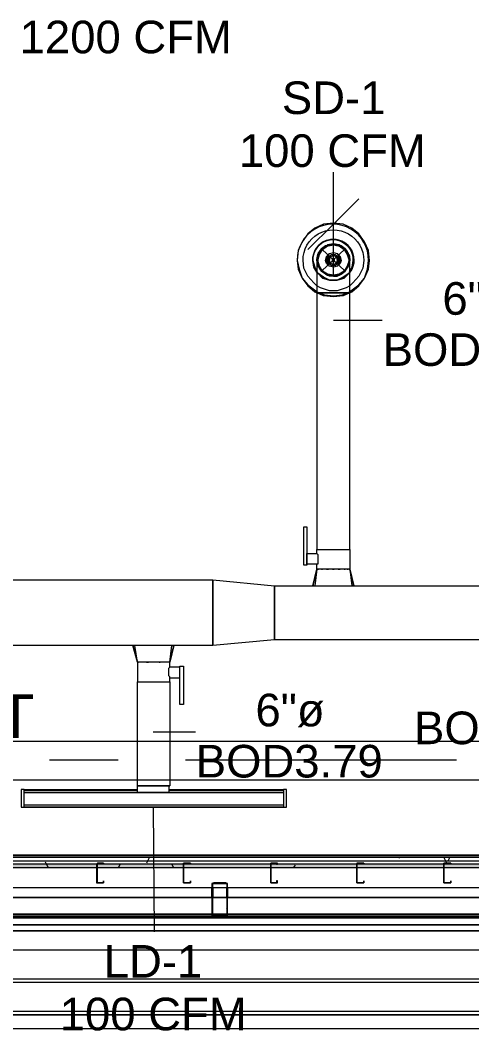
# Model space of a CAD drawing. Header units: metres. Extents: x 29 to 268, y -7 to 151.
# Drawn here: x 84.106 to 86.221, y 9.744 to 14.47 of the extents above; entities that cross this region are included whole.
import ezdxf

# ---------------------------------------------------------------- set-up
doc = ezdxf.new("R2010")
doc.units = ezdxf.units.M
doc.layers.add('HVAC - Ductos', color=5, linetype='Continuous', lineweight=50)
doc.layers.add('PDF2_Geometry', color=7, linetype='Continuous', true_color=0xaaaaaa)
doc.layers.add('PDF2_Solid Fills', color=7, linetype='Continuous', true_color=0xffffff)
doc.layers.add('PDF2_Text', color=7, linetype='Continuous')
doc.styles.add('PDF Helvetica', font='')
doc.styles.get('PDF Helvetica').set_extended_font_data('Helvetica')

msp = doc.modelspace()

# ---------------------------------------------------------------- hatches: boundary and pattern name
at = {"layer": 'PDF2_Solid Fills', "lineweight": 0, "transparency": 33554559}
h = msp.add_hatch(color=256, dxfattribs=at)
h.paths.add_polyline_path([(48.7362, 10.5052), (48.7362, 10.5235), (46.7241, 10.5235), (46.7241, 10.5052)])
h.paths.add_polyline_path([(93.204, 10.5052), (93.204, 10.5235), (91.3708, 10.5235), (91.3708, 10.5052)])
h.paths.add_polyline_path([(91.3662, 10.5052), (91.3662, 10.5235), (89.3403, 10.5235), (89.3403, 10.5052)])
h.paths.add_polyline_path([(89.3357, 10.5052), (89.3357, 10.5235), (88.529, 10.5235), (88.529, 10.5052)])
h.paths.add_polyline_path([(88.5245, 10.5052), (88.5245, 10.5235), (86.4986, 10.5235), (86.4986, 10.5052)])
h.paths.add_polyline_path([(86.494, 10.5052), (86.494, 10.5235), (84.4682, 10.5235), (84.4682, 10.5052)])
h.paths.add_polyline_path([(84.4636, 10.5052), (84.4636, 10.5235), (83.6569, 10.5235), (83.6569, 10.5052)])
h.paths.add_polyline_path([(83.6523, 10.5052), (83.6523, 10.5235), (81.6265, 10.5235), (81.6265, 10.5052)])
h.paths.add_polyline_path([(81.6219, 10.5052), (81.6219, 10.5235), (78.7847, 10.5235), (78.7847, 10.5052)])
h.paths.add_polyline_path([(78.7802, 10.5052), (78.7802, 10.5235), (76.7543, 10.5235), (76.7543, 10.5052)])
h.paths.add_polyline_path([(76.7497, 10.5052), (76.7497, 10.5235), (73.9126, 10.5235), (73.9126, 10.5052)])
h.paths.add_polyline_path([(73.9081, 10.5052), (73.9081, 10.5235), (71.8822, 10.5235), (71.8822, 10.5052)])
h.paths.add_polyline_path([(71.8776, 10.5052), (71.8776, 10.5235), (71.071, 10.5235), (71.071, 10.5052)])
h.paths.add_polyline_path([(71.0664, 10.5052), (71.0664, 10.5235), (69.0405, 10.5235), (69.0405, 10.5052)])
h.paths.add_polyline_path([(69.036, 10.5052), (69.036, 10.5235), (67.01, 10.5235), (67.01, 10.5052)])
h.paths.add_polyline_path([(67.0055, 10.5052), (67.0055, 10.5235), (66.1988, 10.5235), (66.1988, 10.5052)])
h.paths.add_polyline_path([(66.1942, 10.5052), (66.1942, 10.5235), (64.1684, 10.5235), (64.1684, 10.5052)])
h.paths.add_polyline_path([(64.1638, 10.5052), (64.1638, 10.5235), (62.1379, 10.5235), (62.1379, 10.5052)])
h.paths.add_polyline_path([(62.1334, 10.5052), (62.1334, 10.5235), (61.3267, 10.5235), (61.3267, 10.5052)])
h.paths.add_polyline_path([(61.3221, 10.5052), (61.3221, 10.5235), (59.2963, 10.5235), (59.2963, 10.5052)])
h.paths.add_polyline_path([(59.2917, 10.5052), (59.2917, 10.5235), (56.4546, 10.5235), (56.4546, 10.5052)])
h.paths.add_polyline_path([(56.45, 10.5052), (56.45, 10.5235), (54.4242, 10.5235), (54.4242, 10.5052)])
h.paths.add_polyline_path([(54.4196, 10.5052), (54.4196, 10.5235), (51.5824, 10.5235), (51.5824, 10.5052)])
h.paths.add_polyline_path([(51.5778, 10.5052), (51.5778, 10.5235), (49.552, 10.5235), (49.552, 10.5052)])
h.paths.add_polyline_path([(49.5474, 10.5052), (49.5474, 10.5235), (48.7408, 10.5235), (48.7408, 10.5052)])
h = msp.add_hatch(color=256, dxfattribs=at)
h.paths.add_polyline_path([(85.0732, 10.4364), (85.0778, 10.4319), (85.0777, 10.4364)])
h.paths.add_polyline_path([(85.009, 10.4273), (85.0044, 10.4273), (85.0044, 10.2852), (85.0778, 10.2898), (85.009, 10.2898)])
h.paths.add_polyline_path([(85.0686, 10.4319), (85.0686, 10.4364), (85.0136, 10.4364)])
h.paths.add_polyline_path([(85.009, 10.4319), (85.009, 10.4364), (85.0044, 10.4364)])
h.paths.add_polyline_path([(85.0778, 10.4273), (85.0732, 10.4273), (85.0732, 10.2944)])

# ---------------------------------------------------------------- linework, layer by layer
at = {"layer": 'HVAC - Ductos', "lineweight": 0}
for points in [[(85.5728, 13.5211), (85.5728, 13.7594)], [(85.5728, 13.2781), (85.5728, 13.5165), (85.5728, 13.7548)], [(85.6919, 13.6357), (85.5728, 13.5165), (85.4536, 13.3973)], [(85.6049, 13.4157), (85.6278, 13.4019), (85.6415, 13.3789), (85.6278, 13.4019), (85.6003, 13.4202), (85.5728, 13.4248), (85.5452, 13.4202), (85.5728, 13.4248), (85.5544, 13.4202), (85.5361, 13.4157), (85.5178, 13.4019), (85.5086, 13.3881), (85.4995, 13.3698), (85.4949, 13.3469)], [(85.6415, 13.3148), (85.6415, 13.3194), (85.6415, 13.3239), (85.6461, 13.3469), (85.6369, 13.3194), (85.6232, 13.2965), (85.6003, 13.2827), (85.5728, 13.2781), (85.5452, 13.2827), (85.5223, 13.2965), (85.5086, 13.3194), (85.4995, 13.3469), (85.5086, 13.3744), (85.5223, 13.3973), (85.5452, 13.4157), (85.5728, 13.4202), (85.6003, 13.4157), (85.6232, 13.3973), (85.6369, 13.3744), (85.6461, 13.3469), (85.6415, 13.3744), (85.6415, 13.3789), (85.6507, 13.3469), (85.6461, 13.3698), (85.6369, 13.3881), (85.6278, 13.4019), (85.6094, 13.4157), (85.5911, 13.4202), (85.5728, 13.4248), (85.6003, 13.4202), (85.6049, 13.4157), (85.6232, 13.4019), (85.6369, 13.3789)], [(85.504, 13.3835), (85.5086, 13.3881), (85.5178, 13.4019), (85.5361, 13.4157), (85.5406, 13.4157), (85.5452, 13.4202), (85.5544, 13.4202), (85.5728, 13.4248), (85.5911, 13.4202), (85.6003, 13.4202), (85.6049, 13.4157), (85.6094, 13.4157), (85.6278, 13.4019), (85.6369, 13.3881), (85.6415, 13.3789), (85.6415, 13.3744)], [(85.6049, 13.2781), (85.6003, 13.2781), (85.6278, 13.2965), (85.6415, 13.3194), (85.6507, 13.3469), (85.6461, 13.3423), (85.6461, 13.3285), (85.6369, 13.3102), (85.6461, 13.3285), (85.6461, 13.3469), (85.6461, 13.3698), (85.6369, 13.3835), (85.6232, 13.4019), (85.6094, 13.4111), (85.5911, 13.4202), (85.5728, 13.4202), (85.5544, 13.4202), (85.5361, 13.4111), (85.5223, 13.4019), (85.5086, 13.3835), (85.4995, 13.3698), (85.4995, 13.3469), (85.4995, 13.3285), (85.5086, 13.3102), (85.5223, 13.2965), (85.5361, 13.2827), (85.5544, 13.2781), (85.5728, 13.2735), (85.5544, 13.2735), (85.5361, 13.2827), (85.5178, 13.2965), (85.5086, 13.3102), (85.4995, 13.3285), (85.4995, 13.3423), (85.4949, 13.3469), (85.504, 13.3789), (85.5178, 13.4019), (85.5452, 13.4202), (85.5406, 13.4157), (85.5223, 13.4019), (85.5086, 13.3789)], [(85.504, 13.3239), (85.4995, 13.3469), (85.504, 13.3744), (85.504, 13.3835)], [(85.504, 13.3789), (85.5178, 13.4019), (85.5406, 13.4157)], [(85.5178, 13.4019), (85.5178, 13.4019)], [(85.5406, 13.4157), (85.5452, 13.4202)], [(85.5498, 13.4157), (85.5728, 13.4202), (85.5957, 13.4157)], [(85.6003, 13.4202), (85.6049, 13.4157)], [(85.6094, 13.4157), (85.6094, 13.4157)], [(85.6278, 13.4019), (85.6278, 13.4019)], [(85.6415, 13.3789), (85.6415, 13.3744), (85.6461, 13.3698), (85.6507, 13.3469), (85.6461, 13.3423)], [(85.4949, 13.3515), (85.4995, 13.3744)], [(85.504, 13.3744), (85.4995, 13.3698), (85.4949, 13.3469), (85.4995, 13.3423)], [(85.4949, 13.3469), (85.4949, 13.3469)], [(85.4949, 13.3469), (85.504, 13.3194), (85.4949, 13.3469)], [(85.4949, 13.3469), (85.4949, 13.3423), (85.4949, 13.3239), (85.4949, 13.2965), (85.4949, 13.2598), (85.4949, 13.2139), (85.4949, 13.1957), (85.4995, 13.1957), (85.5086, 13.1957), (85.5178, 13.1957), (85.5361, 13.1957), (85.5544, 13.1957), (85.5728, 13.1957), (85.5911, 13.1957), (85.6094, 13.1957), (85.6278, 13.1957), (85.6369, 13.1957), (85.6461, 13.1957), (85.6507, 13.1957), (85.6507, 13.2415), (85.6507, 13.2781), (85.6507, 13.3148), (85.6507, 13.3377), (85.6507, 13.3469)], [(85.5957, 13.2781), (85.5728, 13.2735), (85.5911, 13.2735), (85.6094, 13.2827), (85.6278, 13.2965), (85.6415, 13.3194), (85.6507, 13.3469)], [(85.6461, 13.3744), (85.6507, 13.3515)], [(85.6507, 13.3469), (85.6507, 13.3469)], [(85.504, 13.3148), (85.504, 13.3194), (85.4995, 13.3239)], [(85.5406, 13.2827), (85.5223, 13.2965), (85.5086, 13.3194)], [(85.5452, 13.2781), (85.5728, 13.2735), (85.6003, 13.2781), (85.6278, 13.2965), (85.6369, 13.3102), (85.6232, 13.2965), (85.6094, 13.2827), (85.5911, 13.2781), (85.5728, 13.2735), (85.6003, 13.2781)], [(85.6369, 13.3194), (85.6232, 13.2965), (85.6049, 13.2827)], [(85.5498, 13.2781), (85.5728, 13.2735), (85.5452, 13.2781), (85.5406, 13.2781)], [(85.5452, 13.2781), (85.5452, 13.2781)], [(85.6003, 13.2781), (85.6003, 13.2781)], [(85.6507, 13.2277), (85.6323, 13.2185), (85.5911, 13.2048), (85.5544, 13.2048), (85.5132, 13.2185), (85.4949, 13.2277)], [(85.4949, 13.2002), (85.5315, 13.1865), (85.5728, 13.1819), (85.614, 13.1865), (85.6507, 13.2002)], [(85.6507, 13.1957), (85.6186, 13.1819), (85.5728, 13.1773), (85.5269, 13.1819), (85.4949, 13.1957)], [(85.6507, 13.1957), (85.6461, 13.1957), (85.6369, 13.1957), (85.6278, 13.1957), (85.6094, 13.1957), (85.5911, 13.1957), (85.5728, 13.1957), (85.5544, 13.1957), (85.5361, 13.1957), (85.5178, 13.1957), (85.5086, 13.1957), (85.4995, 13.1957), (85.4949, 13.1957)], [(85.5728, 13.0673), (85.8019, 13.0673)], [(85.4949, 11.9765), (85.4995, 11.9719), (85.4995, 11.9673), (85.4995, 11.9627), (85.4995, 11.9535), (85.4995, 11.9444), (85.4995, 11.9352), (85.4995, 11.9306), (85.4995, 11.9261), (85.4949, 11.9261)], [(85.4949, 11.9031), (85.4857, 11.8252), (85.4903, 11.8252), (85.4995, 11.8252), (85.5178, 11.8252), (85.5223, 11.8252)], [(85.4995, 11.9031), (85.504, 11.9031)], [(85.504, 11.9031), (85.504, 11.9031)], [(85.5178, 11.9031), (85.5223, 11.9031)], [(85.5452, 11.9031), (85.5406, 11.9031), (85.5452, 11.9031), (85.5498, 11.9031)], [(85.5682, 11.9031), (85.5728, 11.9031), (85.5773, 11.9031)], [(85.5957, 11.9031), (85.6003, 11.9031), (85.6049, 11.9031), (85.6003, 11.9031)], [(85.6232, 11.9031), (85.6278, 11.9031)], [(85.6369, 11.9031), (85.6415, 11.9031)], [(85.6461, 11.9031), (85.6507, 11.9031), (85.6598, 11.8252)], [(85.669, 11.8252), (85.6507, 11.9031), (85.669, 11.8252)], [(85.009, 11.8527), (85.2978, 11.8252)], [(85.009, 11.5456), (85.009, 11.8527)], [(85.2978, 11.8252), (85.2978, 11.5731)], [(85.5269, 11.8252), (85.5315, 11.8252), (85.5406, 11.8252), (85.5498, 11.8252)], [(85.5544, 11.8252), (85.5544, 11.8252)], [(85.559, 11.8252), (85.5819, 11.8252), (85.5865, 11.8252)], [(85.5911, 11.8252), (85.5911, 11.8252)], [(85.5957, 11.8252), (85.6049, 11.8252), (85.614, 11.8252), (85.6186, 11.8252), (85.6278, 11.8252), (85.6461, 11.8252), (85.6553, 11.8252), (85.6598, 11.8252), (85.6644, 11.8252), (85.669, 11.8252), (85.6644, 11.8252), (85.669, 11.8252), (85.6644, 11.8252)], [(84.6561, 11.5456), (84.6469, 11.5456), (84.6423, 11.5456), (84.6377, 11.5456), (84.6332, 11.5456), (84.6377, 11.5456)], [(84.6332, 11.5456), (84.6561, 11.4677), (84.6332, 11.5456)], [(84.6561, 11.4677), (84.6607, 11.4677), (84.6561, 11.4677), (84.6423, 11.5456)], [(84.8211, 11.5456), (84.8257, 11.5456), (84.8073, 11.4677), (84.8027, 11.4677), (84.7982, 11.4677), (84.7844, 11.4677), (84.7707, 11.4677), (84.7523, 11.4677), (84.7294, 11.4677), (84.7111, 11.4677), (84.6927, 11.4677), (84.6745, 11.4677), (84.6653, 11.4677), (84.6607, 11.4677), (84.6561, 11.4677), (84.6561, 11.376), (84.6653, 11.376), (84.6745, 11.376), (84.6927, 11.376), (84.7111, 11.376), (84.7294, 11.376), (84.7523, 11.376), (84.7707, 11.376), (84.7844, 11.376), (84.7982, 11.376), (84.8027, 11.376), (84.8073, 11.376), (84.8073, 10.8902), (84.8027, 10.8902), (84.7982, 10.8902), (84.7844, 10.8902), (84.7707, 10.8902), (84.7523, 10.8902), (84.7294, 10.8902), (84.7111, 10.8902), (84.6927, 10.8902), (84.6745, 10.8902), (84.6653, 10.8902), (84.6561, 10.8902), (84.6653, 10.8902), (84.679, 10.8902), (84.6927, 10.8902), (84.7111, 10.8902), (84.7294, 10.8902), (84.7478, 10.8902), (84.7661, 10.8902), (84.7844, 10.8902), (84.7936, 10.8902), (84.8027, 10.8902), (84.8027, 10.8581), (84.7936, 10.8581), (84.7844, 10.8581), (84.7661, 10.8581), (84.7478, 10.8581), (84.7294, 10.8581), (84.7111, 10.8581), (84.6927, 10.8581), (84.679, 10.8581), (84.6653, 10.8581), (84.6561, 10.8581), (84.6561, 10.8902), (84.6561, 11.376), (84.6653, 11.376), (84.6745, 11.376), (84.6927, 11.376), (84.7111, 11.376), (84.7294, 11.376), (84.7523, 11.376), (84.7707, 11.376), (84.7844, 11.376), (84.7982, 11.376), (84.8027, 11.376), (84.8073, 11.376), (84.8073, 11.3944), (84.8532, 11.3944)], [(84.679, 11.5456), (84.6745, 11.5456), (84.6607, 11.5456)], [(84.7432, 11.5456), (84.7202, 11.5456), (84.7156, 11.5456), (84.7111, 11.5456), (84.6973, 11.5456), (84.6882, 11.5456), (84.6836, 11.5456)], [(84.8073, 11.4677), (84.8257, 11.5456), (84.8211, 11.5456), (84.8165, 11.5456), (84.8027, 11.5456), (84.7844, 11.5456), (84.7799, 11.5456), (84.7753, 11.5456), (84.7661, 11.5456), (84.7523, 11.5456), (84.7478, 11.5456)], [(84.8532, 11.3989), (84.8532, 11.4035), (84.8532, 11.4081), (84.8532, 11.4127), (84.8532, 11.4219), (84.8532, 11.4265), (84.8532, 11.4356), (84.8532, 11.4402), (84.8532, 11.4448), (84.8073, 11.4448), (84.8073, 11.4677), (84.8165, 11.5456)], [(85.2978, 11.5731), (85.009, 11.5456)], [(84.8073, 11.3944), (84.8073, 11.3989), (84.8027, 11.4035), (84.8027, 11.4081), (84.8027, 11.4173), (84.8027, 11.4265), (84.8027, 11.4356), (84.8027, 11.4402), (84.8073, 11.4448)], [(84.7294, 11.1423), (84.9265, 11.1423)], [(84.1245, 10.8489), (84.1245, 10.8673), (84.1245, 10.8719), (84.6561, 10.8719)], [(84.8027, 10.8902), (84.8073, 10.8902)], [(84.8027, 10.8719), (85.339, 10.8719), (85.339, 10.8673), (85.339, 10.8489)], [(84.6561, 10.8673), (84.1245, 10.8673)], [(84.1245, 10.8398), (84.1245, 10.8444), (84.1245, 10.8489), (84.1245, 10.8535)], [(84.1245, 10.8489), (84.1245, 10.8489)], [(85.339, 10.8673), (84.8027, 10.8673)], [(85.339, 10.8535), (85.339, 10.8489), (85.339, 10.8444), (85.339, 10.8398)], [(85.339, 10.8489), (85.339, 10.8489)], [(85.339, 10.8169), (85.339, 10.8123), (85.339, 10.8077), (85.339, 10.7894), (84.1245, 10.7894), (85.339, 10.7894)], [(84.1245, 10.7894), (84.1245, 10.8077), (84.1245, 10.8123), (84.1245, 10.8169)], [(84.1245, 10.8031), (84.1245, 10.8077), (84.1245, 10.8123)], [(84.7294, 10.7894), (84.734, 10.2073)], [(85.339, 10.8123), (85.339, 10.8077), (85.339, 10.8031)]]:
    msp.add_lwpolyline(points, dxfattribs=at)
for points in [[(85.6507, 13.2002), (85.6553, 13.2048), (85.6919, 13.2323), (85.7194, 13.2644), (85.7332, 13.3057), (85.7378, 13.3469, 1.013803), (85.4032, 13.3469), (85.4078, 13.3057), (85.4261, 13.2644), (85.4536, 13.2277), (85.4857, 13.2002), (85.4949, 13.1957), (85.4949, 11.9948), (85.4995, 11.9948), (85.5086, 11.9948), (85.5178, 11.9948), (85.5361, 11.9948), (85.5544, 11.9948), (85.5728, 11.9948), (85.5911, 11.9948), (85.6094, 11.9948), (85.6278, 11.9948), (85.6369, 11.9948), (85.6461, 11.9948), (85.6507, 11.9948), (85.6507, 11.9031), (85.6461, 11.9031), (85.6415, 11.9031), (85.6369, 11.9031), (85.6278, 11.9031), (85.6094, 11.9031), (85.5911, 11.9031), (85.5728, 11.9031), (85.5544, 11.9031), (85.5361, 11.9031), (85.5178, 11.9031), (85.5086, 11.9031), (85.4995, 11.9031), (85.4949, 11.9031), (85.4765, 11.8252), (85.4811, 11.8252), (85.4765, 11.8252), (85.4949, 11.9031), (85.4949, 11.9261), (85.449, 11.9261), (85.449, 11.9306), (85.449, 11.9352), (85.449, 11.9444), (85.449, 11.9489), (85.449, 11.9581), (85.449, 11.9627), (85.449, 11.9673), (85.449, 11.9719), (85.449, 11.9765), (85.4949, 11.9765), (85.4949, 11.9948), (85.4995, 11.9948), (85.5086, 11.9948), (85.5178, 11.9948), (85.5361, 11.9948), (85.5544, 11.9948), (85.5728, 11.9948), (85.5911, 11.9948), (85.6094, 11.9948), (85.6278, 11.9948), (85.6369, 11.9948), (85.6461, 11.9948), (85.6507, 11.9948), (85.6507, 13.1957), (85.6598, 13.2002), (85.6919, 13.2277), (85.7194, 13.2644), (85.7378, 13.3057), (85.7423, 13.3469), (85.7378, 13.3927), (85.7194, 13.434), (85.6919, 13.4707), (85.6598, 13.4981), (85.6186, 13.5165), (85.5728, 13.5211), (85.5269, 13.5165), (85.4857, 13.4981), (85.4536, 13.4707), (85.4261, 13.434), (85.4078, 13.3927), (85.4032, 13.3469), (85.4123, 13.3057), (85.4261, 13.2644), (85.4536, 13.2323), (85.4903, 13.2048), (85.4949, 13.2002)], [(85.4949, 13.2277), (85.4811, 13.2415), (85.4536, 13.2735), (85.4353, 13.3102), (85.4307, 13.3469, -1.008361), (85.7148, 13.3469), (85.7103, 13.3102), (85.6919, 13.2735), (85.6644, 13.2415), (85.6507, 13.2277)]]:
    msp.add_lwpolyline(points, format="xyb", dxfattribs=at)
msp.add_lwpolyline([(85.6507, 13.2919), (85.6644, 13.3148), (85.669, 13.3469, 1.018325), (85.4765, 13.3469), (85.4857, 13.3148), (85.4949, 13.2965, -1.40425), (85.6644, 13.3469), (85.6598, 13.3148), (85.6507, 13.2965, 1.374063), (85.4765, 13.3469, -1.389516)], format="xyb", close=True, dxfattribs=at)
for points in [[(85.504, 13.3789), (85.4995, 13.3744)], [(85.6049, 13.3331), (85.5911, 13.3194), (85.5728, 13.3148), (85.5544, 13.3194), (85.5406, 13.3331), (85.5361, 13.3469), (85.5406, 13.3652), (85.5544, 13.3789), (85.5728, 13.3835), (85.5911, 13.3789), (85.6049, 13.3652), (85.6094, 13.3469)], [(85.6003, 13.3331), (85.5911, 13.3194), (85.5728, 13.3148), (85.5544, 13.3194), (85.5452, 13.3331), (85.5406, 13.3469), (85.5452, 13.3652), (85.5544, 13.3789), (85.5728, 13.3835), (85.5911, 13.3789), (85.6003, 13.3652), (85.6049, 13.3469)], [(85.4765, 13.3469), (85.4811, 13.3148), (85.4949, 13.2919), (85.4811, 13.3148)], [(85.5957, 13.3331), (85.5819, 13.3239), (85.5636, 13.3239), (85.5498, 13.3331), (85.5452, 13.3469), (85.5498, 13.3652), (85.5636, 13.3744), (85.5819, 13.3744), (85.5957, 13.3652), (85.6003, 13.3469)], [(85.5911, 13.3331), (85.5819, 13.3239), (85.5636, 13.3239), (85.5544, 13.3331), (85.5498, 13.3469), (85.5544, 13.3652), (85.5636, 13.3744), (85.5819, 13.3744), (85.5911, 13.3652), (85.5957, 13.3469)], [(85.5865, 13.3331), (85.5728, 13.3285), (85.559, 13.3331), (85.5544, 13.3469), (85.559, 13.3652), (85.5728, 13.3698), (85.5865, 13.3652), (85.5911, 13.3469)], [(85.5682, 13.3515), (85.5682, 13.3469), (85.5682, 13.3561), (85.5773, 13.3561), (85.5773, 13.3469), (85.5773, 13.3515)], [(85.5773, 13.3423), (85.5773, 13.3469), (85.5773, 13.3423), (85.5682, 13.3423), (85.5682, 13.3469), (85.5682, 13.3423)], [(85.4995, 13.2873), (85.5269, 13.269), (85.5544, 13.2552), (85.5911, 13.2552), (85.6186, 13.269), (85.6461, 13.2873), (85.6232, 13.2644), (85.5911, 13.2552), (85.5544, 13.2552), (85.5223, 13.2644), (85.4995, 13.2873), (85.4949, 13.2919), (85.4995, 13.2873), (85.4949, 13.2965)], [(85.6507, 13.2965), (85.6461, 13.2873), (85.6186, 13.269), (85.5911, 13.2552), (85.5544, 13.2552), (85.5269, 13.269), (85.4995, 13.2873), (85.5223, 13.2644), (85.5544, 13.2552), (85.5911, 13.2552), (85.6232, 13.2644), (85.6461, 13.2873), (85.6507, 13.2919), (85.6461, 13.2873)], [(85.5178, 13.2965), (85.504, 13.3194), (85.5178, 13.2965), (85.5452, 13.2781)], [(85.4353, 12.1002), (85.449, 12.1002), (85.449, 11.9215), (85.4353, 11.9215)], [(83.0244, 11.5456), (83.0244, 12.0039), (83.1757, 11.8527), (83.1757, 11.5456), (83.1757, 11.8527), (85.009, 11.8527), (85.009, 11.5456), (83.1757, 11.5456)], [(85.2978, 11.8252), (87.814, 11.8252), (87.814, 11.5731), (85.2978, 11.5731)], [(84.6973, 11.4677), (84.7019, 11.4677), (84.7065, 11.4677), (84.7019, 11.4677)], [(84.7569, 11.4677), (84.7615, 11.4677)], [(84.8715, 11.2706), (84.8532, 11.2706), (84.8532, 11.4493), (84.8715, 11.4493)], [(84.1107, 10.7894), (84.1245, 10.7894), (84.1245, 10.8719), (84.1107, 10.8719)], [(85.3528, 10.7894), (85.3528, 10.8719), (85.339, 10.8719), (85.339, 10.7894)], [(84.1245, 10.8581), (85.339, 10.8581), (84.1245, 10.8581), (85.339, 10.8581), (85.339, 10.7985), (84.1245, 10.7985)]]:
    msp.add_lwpolyline(points, close=True, dxfattribs=at)
at = {"layer": 'PDF2_Geometry', "color": 8, "lineweight": 0, "true_color": 0x808080}
msp.add_lwpolyline([(85.6323, 13.3927), (85.5957, 13.4202), (85.5498, 13.4202), (85.5132, 13.3927), (85.4949, 13.3469), (85.5132, 13.3057), (85.5498, 13.2781), (85.5957, 13.2781), (85.6323, 13.3057), (85.6507, 13.3469)], close=True, dxfattribs=at)
for points in [[(85.5178, 13.4019), (85.6278, 13.2965)], [(85.6278, 13.4019), (85.5178, 13.2965)]]:
    msp.add_lwpolyline(points, dxfattribs=at)
at = {"layer": 'PDF2_Geometry', "lineweight": 0}
for points in [[(87.5436, 11.0965), (83.8403, 11.0965)], [(84.5644, 11.0093), (84.2436, 11.0093)], [(86.1503, 11.0093), (84.8807, 11.0093)], [(83.8403, 10.9177), (87.5436, 10.9177)], [(93.204, 10.5556), (46.7241, 10.5556), (46.7241, 10.5281), (46.7241, 10.4364), (46.7241, 10.4136), (93.204, 10.4136)], [(83.6111, 10.5556), (92.6081, 10.5556)], [(92.6081, 10.5556), (83.6111, 10.5556)], [(83.6111, 10.5556), (92.6081, 10.5556)], [(92.6081, 10.5556), (83.6111, 10.5556)], [(83.6111, 10.5556), (92.6081, 10.5556)], [(83.6111, 10.5556), (92.6081, 10.5556)], [(83.6111, 10.5556), (92.6081, 10.5556)], [(92.6081, 10.5556), (83.6111, 10.5556)], [(83.6111, 10.5556), (92.6081, 10.5556)], [(92.6081, 10.5556), (83.6111, 10.5556)], [(93.204, 10.5373), (46.7241, 10.5373)], [(84.4636, 10.5235), (84.0603, 10.5235), (83.6569, 10.5235)], [(86.494, 10.5052), (86.0906, 10.5052), (85.6828, 10.5052), (85.2794, 10.5052), (84.8715, 10.5052), (84.4682, 10.5052), (84.0603, 10.5052), (83.6569, 10.5052)], [(86.494, 10.5235), (86.0906, 10.5235), (85.6828, 10.5235), (85.2794, 10.5235), (84.8715, 10.5235), (84.4682, 10.5235)], [(85.0044, 10.3677), (85.0044, 10.4136)], [(85.009, 10.4136), (85.009, 10.3677)], [(85.0732, 10.3677), (85.0732, 10.4136)], [(85.0778, 10.4136), (85.0778, 10.3677)], [(85.0732, 10.3127), (85.0778, 10.3173)], [(85.0457, 10.2852), (85.0503, 10.2898)], [(84.9998, 10.2119), (85.0778, 10.2119)], [(83.524, 10.1431), (83.524, 9.8177), (86.5674, 9.8177), (86.5674, 10.1477)], [(86.5674, 10.1202), (83.524, 10.1202)], [(83.524, 9.9873), (86.5674, 9.9873)], [(86.5674, 9.969), (83.524, 9.969)], [(83.524, 9.836), (86.5674, 9.836)], [(86.5811, 9.8177), (83.5103, 9.8177), (83.5148, 9.8177), (80.4394, 9.8177), (80.4439, 9.8177), (77.3731, 9.8177), (77.3777, 9.8177), (74.3068, 9.8177), (74.3114, 9.8177), (71.2405, 9.8177), (71.2451, 9.8177), (68.1743, 9.8177), (68.1788, 9.8177), (65.108, 9.8177), (65.1126, 9.8177), (62.0417, 9.8177), (62.0463, 9.8177), (58.9755, 9.8177), (58.98, 9.8177), (55.9091, 9.8177)], [(86.5811, 9.7535), (83.5103, 9.7535), (83.5103, 9.7627), (83.5103, 9.7719), (83.5103, 9.7856), (83.5103, 9.7993), (83.5103, 9.8177), (83.5148, 9.8177)]]:
    msp.add_lwpolyline(points, dxfattribs=at)
for points in [[(83.6111, 10.5648), (92.6081, 10.5648)], [(83.6111, 10.5648), (92.6081, 10.5648)], [(84.4957, 10.5281), (84.4682, 10.5281), (84.4636, 10.5235), (84.4636, 10.4364), (84.4682, 10.4364), (84.4957, 10.4364), (84.4957, 10.4456), (84.4957, 10.4364), (84.4682, 10.4364), (84.4682, 10.5235), (84.4682, 10.5281), (84.4957, 10.5281), (84.4957, 10.5235)], [(84.9036, 10.5281), (84.8761, 10.5281), (84.8715, 10.5281), (84.8715, 10.5235), (84.8715, 10.4364), (84.8761, 10.4364), (84.9036, 10.4364), (84.9036, 10.4456), (84.9036, 10.4364), (84.8761, 10.4364), (84.8715, 10.4364), (84.8715, 10.5235), (84.8715, 10.5281), (84.8761, 10.5281), (84.9036, 10.5281), (84.9036, 10.5235)], [(85.3115, 10.5281), (85.2794, 10.5281), (85.2794, 10.5235), (85.2794, 10.4364), (85.3115, 10.4364), (85.3115, 10.4456), (85.3069, 10.4456), (85.3069, 10.4364), (85.2794, 10.4364), (85.2794, 10.5235), (85.2794, 10.5281), (85.3069, 10.5281), (85.3069, 10.5235), (85.3115, 10.5235)], [(85.7148, 10.5281), (85.6873, 10.5281), (85.6828, 10.5281), (85.6828, 10.5235), (85.6828, 10.4364), (85.6873, 10.4364), (85.7148, 10.4364), (85.7148, 10.4456), (85.7148, 10.4364), (85.6873, 10.4364), (85.6828, 10.4364), (85.6828, 10.5235), (85.6873, 10.5281), (85.7148, 10.5281), (85.7148, 10.5235)], [(86.1228, 10.5281), (86.0906, 10.5281), (86.0906, 10.5235), (86.0906, 10.4364), (86.1228, 10.4364), (86.1228, 10.4456), (86.1228, 10.4364), (86.0906, 10.4364), (86.0906, 10.5235), (86.0906, 10.5281), (86.1228, 10.5281), (86.1228, 10.5235)], [(85.0778, 10.4273), (85.0778, 10.4319), (85.0686, 10.4364), (85.0136, 10.4364), (85.0044, 10.4319), (85.0044, 10.4273), (85.0044, 10.2944), (85.0044, 10.2852), (85.0136, 10.2852), (85.0686, 10.2852), (85.0778, 10.2852), (85.0778, 10.2944)], [(85.0136, 10.4319), (85.0686, 10.4319), (85.0732, 10.4319), (85.0732, 10.4273), (85.0732, 10.2944), (85.0732, 10.2898), (85.0686, 10.2898), (85.0136, 10.2898), (85.009, 10.2898), (85.009, 10.2944), (85.009, 10.4273), (85.009, 10.4319)], [(85.0044, 10.3677), (83.5836, 10.3677)], [(85.0411, 10.3677), (85.0732, 10.3677), (85.0411, 10.3677), (85.009, 10.3677)], [(85.0778, 10.3677), (86.5353, 10.3677)], [(85.0411, 10.2806), (83.579, 10.2806)], [(85.0411, 10.2714), (83.579, 10.2714)], [(85.0044, 10.2898), (83.5836, 10.2898)], [(85.0411, 10.2898), (85.009, 10.2898)], [(85.0732, 10.2898), (85.0411, 10.2898)], [(86.5078, 10.2806), (85.0411, 10.2806)], [(86.5078, 10.2714), (85.0411, 10.2714)], [(86.5353, 10.2898), (85.0778, 10.2898)], [(85.0411, 10.2394), (83.579, 10.2394)], [(83.579, 10.2119), (85.0411, 10.2119), (86.5078, 10.2119), (85.0411, 10.2119)], [(86.5078, 10.2394), (85.0411, 10.2394)]]:
    msp.add_lwpolyline(points, close=True, dxfattribs=at)
at = {"layer": 'PDF2_Geometry', "color": 254, "lineweight": 0, "true_color": 0xeaeaea}
for points in [[(84.7111, 10.5556), (84.7019, 10.5373), (84.6973, 10.5281)], [(85.064, 10.5556), (85.064, 10.5556)], [(85.8844, 10.5556), (85.8799, 10.551)], [(86.1044, 10.5281), (86.0998, 10.5373), (86.0906, 10.5556)], [(86.1182, 10.5556), (86.109, 10.5373)], [(84.239, 10.5052), (84.2299, 10.5235), (84.2253, 10.5327)], [(84.5736, 10.5235), (84.5644, 10.5052)], [(84.5736, 10.5235), (84.5736, 10.5235)], [(84.8165, 10.5235), (84.8165, 10.5235)], [(84.8257, 10.5052), (84.8165, 10.5235)], [(85.394, 10.519), (85.3848, 10.5052)], [(86.109, 10.5373), (86.109, 10.5373)]]:
    msp.add_lwpolyline(points, dxfattribs=at)
at = {"layer": 'PDF2_Geometry', "color": 254, "lineweight": 0, "true_color": 0xd2d2d2}
for points in [[(84.9036, 10.5235), (84.9036, 10.5235)], [(85.2794, 10.5144), (85.2794, 10.5144)], [(85.2886, 10.5281), (85.2886, 10.5281)], [(84.8715, 10.4914), (84.8715, 10.4914)], [(85.7011, 10.4364), (85.7011, 10.4364)]]:
    msp.add_lwpolyline(points, dxfattribs=at)

# ---------------------------------------------------------------- texts
at = {"layer": 'PDF2_Text', "lineweight": 0, "attachment_point": 4, "style": 'PDF Helvetica'}
for s, insert, char_height in [('1200 CFM', (84.1033, 14.3908), 0.15247), ('SD-1', (85.3317, 14.1067), 0.15247), ('100 CFM', (85.13, 13.8592), 0.15247), ('6"ø', (86.0834, 13.167), 0.15247), ('BOD3.77', (85.8038, 12.9287), 0.15247), ('T', (83.9979, 11.2154), 0.2055), ('6"ø', (85.2079, 11.242), 0.15247), ('BOD3.79', (85.9505, 11.1594), 0.15247), ('BOD3.79', (84.9283, 11.0036), 0.15247), ('LD-1', (84.4975, 10.0686), 0.15247), ('100 CFM', (84.2912, 9.8211), 0.15247)]:
    msp.add_mtext(s, dxfattribs=dict(at, insert=insert, char_height=char_height))

doc.saveas('drawing.dxf')
